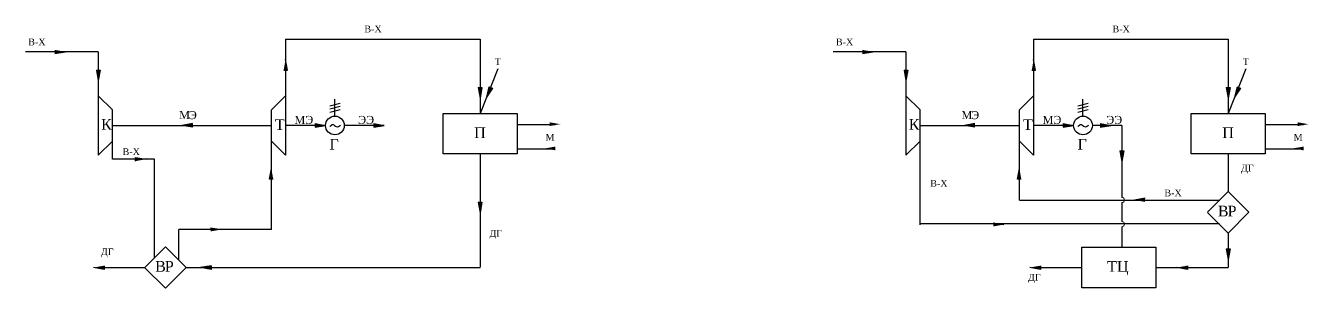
# Model space of a CAD drawing. Extents: x 1596 to 4332, y -1814 to 594.
# Drawn here: x 3659 to 4332, y -927 to -789 of the extents above; entities that cross this region are included whole.
import ezdxf

# ---------------------------------------------------------------- set-up
doc = ezdxf.new("R2010")
doc.units = 0
doc.header["$MEASUREMENT"] = 0
doc.layers.add('линии', color=7, linetype='Continuous', lineweight=30)
doc.layers.add('Оборудование', color=7, linetype='Continuous', lineweight=30)

msp = doc.modelspace()

# ---------------------------------------------------------------- hatches: boundary and pattern name
at = {"layer": 'линии'}
h = msp.add_hatch(color=256, dxfattribs=at)
h.dxf.hatch_style = 1
h.paths.add_polyline_path([(3674.04, -802.05), (3674.04, -803.99), (3679.55, -803.02)])
h = msp.add_hatch(color=256, dxfattribs=at)
h.dxf.hatch_style = 1
h.paths.add_polyline_path([(3795.11, -807.09), (3796.09, -812.61), (3794.14, -812.61)])
h = msp.add_hatch(color=256, dxfattribs=at)
h.dxf.hatch_style = 1
h.paths.add_polyline_path([(3795.11, -807.09), (3796.09, -812.61), (3794.14, -812.61)])
h = msp.add_hatch(color=256, dxfattribs=at)
h.dxf.hatch_style = 1
h.paths.add_polyline_path([(4097.76, -802.05), (4097.76, -803.99), (4103.27, -803.02)])
h = msp.add_hatch(color=256, dxfattribs=at)
h.dxf.hatch_style = 1
h.paths.add_polyline_path([(4187.59, -807.09), (4188.56, -812.61), (4186.62, -812.61)])
h = msp.add_hatch(color=256, dxfattribs=at)
h.dxf.hatch_style = 1
h.paths.add_polyline_path([(4187.59, -807.09), (4188.56, -812.61), (4186.62, -812.61)])
h = msp.add_hatch(color=256, dxfattribs=at)
h.dxf.hatch_style = 1
h.paths.add_polyline_path([(3696.88, -818.12), (3697.85, -812.61), (3695.91, -812.61)])
h = msp.add_hatch(color=256, dxfattribs=at)
h.dxf.hatch_style = 1
h.paths.add_polyline_path([(3696.88, -818.12), (3697.85, -812.61), (3695.91, -812.61)])
h = msp.add_hatch(color=256, dxfattribs=at)
h.dxf.hatch_style = 1
h.paths.add_polyline_path([(4120.6, -818.12), (4121.57, -812.61), (4119.62, -812.61)])
h = msp.add_hatch(color=256, dxfattribs=at)
h.dxf.hatch_style = 1
h.paths.add_polyline_path([(4120.6, -818.12), (4121.57, -812.61), (4119.62, -812.61)])
h = msp.add_hatch(color=256, dxfattribs=at)
h.dxf.hatch_style = 1
h.paths.add_polyline_path([(3897.17, -827.35), (3898.14, -821.84), (3896.2, -821.84)])
h = msp.add_hatch(color=256, dxfattribs=at)
h.dxf.hatch_style = 1
h.paths.add_polyline_path([(3897.17, -827.35), (3898.14, -821.84), (3896.2, -821.84)])
h = msp.add_hatch(color=256, dxfattribs=at)
h.dxf.hatch_style = 1
h.paths.add_polyline_path([(3900.5, -826.77), (3903.64, -822.13), (3901.86, -821.34)])
h = msp.add_hatch(color=256, dxfattribs=at)
h.dxf.hatch_style = 1
h.paths.add_polyline_path([(3900.5, -826.77), (3903.64, -822.13), (3901.86, -821.34)])
h = msp.add_hatch(color=256, dxfattribs=at)
h.dxf.hatch_style = 1
h.paths.add_polyline_path([(4289.65, -827.35), (4290.62, -821.84), (4288.68, -821.84)])
h = msp.add_hatch(color=256, dxfattribs=at)
h.dxf.hatch_style = 1
h.paths.add_polyline_path([(4289.65, -827.35), (4290.62, -821.84), (4288.68, -821.84)])
h = msp.add_hatch(color=256, dxfattribs=at)
h.dxf.hatch_style = 1
h.paths.add_polyline_path([(4292.98, -826.77), (4296.12, -822.13), (4294.34, -821.34)])
h = msp.add_hatch(color=256, dxfattribs=at)
h.dxf.hatch_style = 1
h.paths.add_polyline_path([(4292.98, -826.77), (4296.12, -822.13), (4294.34, -821.34)])
h = msp.add_hatch(color=256, dxfattribs=at)
h.dxf.hatch_style = 1
h.paths.add_polyline_path([(3746.33, -842.65), (3746.33, -840.7), (3740.82, -841.68)])
h = msp.add_hatch(color=256, dxfattribs=at)
h.dxf.hatch_style = 1
h.paths.add_polyline_path([(3810.6, -840.7), (3810.6, -842.65), (3816.11, -841.68)])
h = msp.add_hatch(color=256, dxfattribs=at)
h.dxf.hatch_style = 1
h.paths.add_polyline_path([(3841.4, -840.7), (3841.4, -842.65), (3846.91, -841.68)])
h = msp.add_hatch(color=256, dxfattribs=at)
h.dxf.hatch_style = 1
h.paths.add_polyline_path([(3939.24, -841), (3933.72, -840.03), (3933.72, -841.97)])
h = msp.add_hatch(color=256, dxfattribs=at)
h.dxf.hatch_style = 1
h.paths.add_polyline_path([(4156.78, -842.65), (4156.78, -840.7), (4151.26, -841.68)])
h = msp.add_hatch(color=256, dxfattribs=at)
h.dxf.hatch_style = 1
h.paths.add_polyline_path([(4203.07, -840.7), (4203.07, -842.65), (4208.59, -841.68)])
h = msp.add_hatch(color=256, dxfattribs=at)
h.dxf.hatch_style = 1
h.paths.add_polyline_path([(4222.49, -840.7), (4222.49, -842.65), (4228.01, -841.68)])
h = msp.add_hatch(color=256, dxfattribs=at)
h.dxf.hatch_style = 1
h.paths.add_polyline_path([(4331.72, -841), (4326.2, -840.03), (4326.2, -841.97)])
h = msp.add_hatch(color=256, dxfattribs=at)
h.dxf.hatch_style = 1
h.paths.add_polyline_path([(3931.18, -853.72), (3936.7, -852.75), (3936.7, -854.7)])
h = msp.add_hatch(color=256, dxfattribs=at)
h.dxf.hatch_style = 1
h.paths.add_polyline_path([(4323.66, -853.72), (4329.18, -852.75), (4329.18, -854.7)])
h = msp.add_hatch(color=256, dxfattribs=at)
h.dxf.hatch_style = 1
h.paths.add_polyline_path([(3721.95, -859.38), (3716.44, -858.41), (3716.44, -860.35)])
h = msp.add_hatch(color=256, dxfattribs=at)
h.dxf.hatch_style = 1
h.paths.add_polyline_path([(4233.87, -860.55), (4234.85, -855.04), (4232.9, -855.04)])
h = msp.add_hatch(color=256, dxfattribs=at)
h.dxf.hatch_style = 1
h.paths.add_polyline_path([(4233.87, -860.55), (4234.85, -855.04), (4232.9, -855.04)])
h = msp.add_hatch(color=256, dxfattribs=at)
h.dxf.hatch_style = 1
h.paths.add_polyline_path([(3787.69, -864.37), (3786.71, -869.89), (3788.66, -869.89)])
h = msp.add_hatch(color=256, dxfattribs=at)
h.dxf.hatch_style = 1
h.paths.add_polyline_path([(4180.16, -864.37), (4179.19, -869.89), (4181.13, -869.89)])
h = msp.add_hatch(color=256, dxfattribs=at)
h.dxf.hatch_style = 1
h.paths.add_polyline_path([(4240.52, -880.78), (4246.03, -879.81), (4246.03, -881.75)])
h = msp.add_hatch(color=256, dxfattribs=at)
h.dxf.hatch_style = 1
h.paths.add_polyline_path([(3897.17, -887.43), (3898.14, -881.91), (3896.2, -881.91)])
h = msp.add_hatch(color=256, dxfattribs=at)
h.dxf.hatch_style = 1
h.paths.add_polyline_path([(3897.17, -887.43), (3898.14, -881.91), (3896.2, -881.91)])
h = msp.add_hatch(color=256, dxfattribs=at)
h.dxf.hatch_style = 1
h.paths.add_polyline_path([(4171.94, -893.63), (4166.43, -892.66), (4166.43, -894.61)])
h = msp.add_hatch(color=256, dxfattribs=at)
h.dxf.hatch_style = 1
h.paths.add_polyline_path([(3761.29, -896.27), (3755.78, -895.3), (3755.78, -897.24)])
h = msp.add_hatch(color=256, dxfattribs=at)
h.dxf.hatch_style = 1
h.paths.add_polyline_path([(4289.65, -911.91), (4290.62, -906.39), (4288.68, -906.39)])
h = msp.add_hatch(color=256, dxfattribs=at)
h.dxf.hatch_style = 1
h.paths.add_polyline_path([(4289.65, -911.91), (4290.62, -906.39), (4288.68, -906.39)])
h = msp.add_hatch(color=256, dxfattribs=at)
h.dxf.hatch_style = 1
h.paths.add_polyline_path([(3694.42, -916.17), (3699.93, -917.14), (3699.93, -915.2)])
h = msp.add_hatch(color=256, dxfattribs=at)
h.dxf.hatch_style = 1
h.paths.add_polyline_path([(3750.52, -916.17), (3756.04, -917.14), (3756.04, -915.2)])
h = msp.add_hatch(color=256, dxfattribs=at)
h.dxf.hatch_style = 1
h.paths.add_polyline_path([(4185.65, -916.17), (4191.16, -917.14), (4191.16, -915.2)])
h = msp.add_hatch(color=256, dxfattribs=at)
h.dxf.hatch_style = 1
h.paths.add_polyline_path([(4262.72, -916.17), (4268.23, -917.14), (4268.23, -915.2)])

# ---------------------------------------------------------------- linework, layer by layer
for p, q in [((3795.11, -796.47), (3795.11, -826.09)), ((3795.11, -796.47), (3897.17, -796.47)), ((3897.17, -796.47), (3897.17, -835.32)), ((4187.59, -796.47), (4187.59, -826.09)), ((4187.59, -796.47), (4289.65, -796.47)), ((4289.65, -796.47), (4289.65, -835.32)), ((3696.88, -803.02), (3658.77, -803.02)), ((3674.04, -803.99), (3679.55, -803.02)), ((3696.88, -803.02), (3696.88, -826.09)), ((3796.09, -812.61), (3795.11, -807.09)), ((3796.09, -812.61), (3795.11, -807.09)), ((4120.6, -803.02), (4082.49, -803.02)), ((4097.76, -803.99), (4103.27, -803.02)), ((4120.6, -803.02), (4120.59, -826.09)), ((4188.56, -812.61), (4187.59, -807.09)), ((4188.56, -812.61), (4187.59, -807.09)), ((3695.91, -812.61), (3696.88, -818.12)), ((3695.91, -812.61), (3697.85, -812.61)), ((3695.91, -812.61), (3696.88, -818.12)), ((3695.91, -812.61), (3697.85, -812.61)), ((3697.85, -812.61), (3696.88, -818.12)), ((3697.85, -812.61), (3696.88, -818.12)), ((3794.14, -812.61), (3796.09, -812.61)), ((3794.14, -812.61), (3796.09, -812.61)), ((3906.42, -812.05), (3897.17, -835.32)), ((4119.62, -812.61), (4120.6, -818.12)), ((4119.62, -812.61), (4121.57, -812.61)), ((4119.62, -812.61), (4120.6, -818.12)), ((4119.62, -812.61), (4121.57, -812.61)), ((4121.57, -812.61), (4120.6, -818.12)), ((4121.57, -812.61), (4120.6, -818.12)), ((4186.62, -812.61), (4188.56, -812.61)), ((4186.62, -812.61), (4188.56, -812.61)), ((4298.9, -812.05), (4289.65, -835.32)), ((3704.31, -833.52), (3696.88, -826.09)), ((3696.88, -826.09), (3696.88, -857.26)), ((3787.69, -833.52), (3795.11, -826.09)), ((3795.11, -826.09), (3795.11, -857.26)), ((3896.2, -821.84), (3897.17, -827.35)), ((3896.2, -821.84), (3898.14, -821.84)), ((3896.2, -821.84), (3897.17, -827.35)), ((3896.2, -821.84), (3898.14, -821.84)), ((3898.14, -821.84), (3897.17, -827.35)), ((3898.14, -821.84), (3897.17, -827.35)), ((3901.86, -821.34), (3900.5, -826.77)), ((3901.86, -821.34), (3900.5, -826.77)), ((3903.64, -822.13), (3900.5, -826.77)), ((3903.64, -822.13), (3900.5, -826.77)), ((3901.86, -821.34), (3903.64, -822.13)), ((3901.86, -821.34), (3903.64, -822.13)), ((4128.02, -833.52), (4120.59, -826.09)), ((4120.59, -826.09), (4120.59, -857.26)), ((4180.16, -833.52), (4187.59, -826.09)), ((4187.59, -826.09), (4187.59, -857.26)), ((4288.68, -821.84), (4289.65, -827.35)), ((4288.68, -821.84), (4290.62, -821.84)), ((4288.68, -821.84), (4289.65, -827.35)), ((4288.68, -821.84), (4290.62, -821.84)), ((4290.62, -821.84), (4289.65, -827.35)), ((4290.62, -821.84), (4289.65, -827.35)), ((4294.34, -821.34), (4292.98, -826.77)), ((4294.34, -821.34), (4292.98, -826.77)), ((4296.12, -822.13), (4292.98, -826.77)), ((4296.12, -822.13), (4292.98, -826.77)), ((4294.34, -821.34), (4296.12, -822.13)), ((4294.34, -821.34), (4296.12, -822.13)), ((3704.31, -849.83), (3704.31, -833.52)), ((3787.69, -849.83), (3787.69, -833.52)), ((3818.27, -831.41), (3823.76, -829.94)), ((3818.27, -833.03), (3823.76, -831.56)), ((3818.27, -834.74), (3823.76, -833.27)), ((3821.01, -836.78), (3821.01, -827.8)), ((4128.02, -849.83), (4128.02, -833.52)), ((4180.16, -849.83), (4180.16, -833.52)), ((4210.74, -831.41), (4216.23, -829.94)), ((4210.74, -833.03), (4216.23, -831.56)), ((4210.74, -834.74), (4216.23, -833.27)), ((4213.49, -836.78), (4213.49, -827.8)), ((3746.33, -840.7), (3740.82, -841.68)), ((3746.33, -842.65), (3746.33, -840.7)), ((3810.6, -840.7), (3816.11, -841.68)), ((3810.6, -840.7), (3810.6, -842.65)), ((3841.4, -840.7), (3846.91, -841.68)), ((3841.4, -840.7), (3841.4, -842.65)), ((3916.55, -841.14), (3936.63, -841.14)), ((4156.78, -840.7), (4151.26, -841.68)), ((4203.07, -840.7), (4208.59, -841.68)), ((4203.07, -840.7), (4203.07, -842.65)), ((4222.49, -840.7), (4228.01, -841.68)), ((4309.03, -841.14), (4329.11, -841.14)), ((3704.31, -841.68), (3787.69, -841.68)), ((3746.33, -842.65), (3740.82, -841.68)), ((3816.11, -841.68), (3795.11, -841.68)), ((3810.6, -842.65), (3816.11, -841.68)), ((3846.91, -841.68), (3825.91, -841.68)), ((3841.4, -842.65), (3846.91, -841.68)), ((4128.02, -841.68), (4180.16, -841.68)), ((4156.78, -842.65), (4151.26, -841.68)), ((4208.59, -841.68), (4187.59, -841.68)), ((4203.07, -842.65), (4208.59, -841.68)), ((4233.87, -841.68), (4218.39, -841.68)), ((4222.49, -842.65), (4228.01, -841.68)), ((4233.87, -841.68), (4233.87, -879.42)), ((3704.31, -849.83), (3696.88, -857.26)), ((3704.31, -859.38), (3704.31, -849.83)), ((3787.69, -859.38), (3787.69, -849.83)), ((3787.69, -849.83), (3795.11, -857.26)), ((3916.55, -853.86), (3936.32, -853.86)), ((4128.02, -849.83), (4120.59, -857.26)), ((4128.02, -893.77), (4128.02, -849.83)), ((4180.16, -859.38), (4180.16, -849.83)), ((4180.16, -849.83), (4187.59, -857.26)), ((4309.03, -853.86), (4328.8, -853.86)), ((3726.4, -859.38), (3704.31, -859.38)), ((3716.44, -858.41), (3721.95, -859.38)), ((3716.44, -860.35), (3716.44, -858.41)), ((3726.4, -911.09), (3726.4, -859.38)), ((3787.69, -896.27), (3787.69, -859.38)), ((3897.17, -856.55), (3897.17, -915.92)), ((4180.16, -880.78), (4180.16, -859.38)), ((4232.9, -855.04), (4233.87, -860.55)), ((4232.9, -855.04), (4234.85, -855.04)), ((4232.9, -855.04), (4233.87, -860.55)), ((4232.9, -855.04), (4234.85, -855.04)), ((4234.85, -855.04), (4233.87, -860.55)), ((4234.85, -855.04), (4233.87, -860.55)), ((4289.65, -856.55), (4289.65, -876.33)), ((3786.71, -869.89), (3787.69, -864.37)), ((4179.19, -869.89), (4180.16, -864.37)), ((3788.66, -869.89), (3786.71, -869.89)), ((4181.13, -869.89), (4179.19, -869.89)), ((4180.16, -880.78), (4285.22, -880.78)), ((4246.03, -879.81), (4240.52, -880.78)), ((4289.65, -876.33), (4300.52, -887.16)), ((3896.2, -881.91), (3897.17, -887.43)), ((3896.2, -881.91), (3898.14, -881.91)), ((3896.2, -881.91), (3897.17, -887.43)), ((3896.2, -881.91), (3898.14, -881.91)), ((3898.14, -881.91), (3897.17, -887.43)), ((3898.14, -881.91), (3897.17, -887.43)), ((4233.87, -882.14), (4233.87, -892.05)), ((4289.65, -898.08), (4278.78, -887.25)), ((4300.52, -887.16), (4289.65, -898.08)), ((4285.07, -893.3), (4128.02, -893.3)), ((4166.43, -892.66), (4171.94, -893.63)), ((4233.87, -894.77), (4233.87, -905.56)), ((3739.17, -912.35), (3739.17, -896.27)), ((3787.69, -896.27), (3739.17, -896.27)), ((3755.78, -895.3), (3761.29, -896.27)), ((4289.65, -898.08), (4289.65, -916.17)), ((3732.13, -905.34), (3743, -916.17)), ((4288.68, -906.39), (4289.65, -911.91)), ((4288.68, -906.39), (4290.62, -906.39)), ((4288.68, -906.39), (4289.65, -911.91)), ((4288.68, -906.39), (4290.62, -906.39)), ((4290.62, -906.39), (4289.65, -911.91)), ((4290.62, -906.39), (4289.65, -911.91)), ((3699.93, -915.2), (3699.93, -917.14)), ((3756.04, -915.2), (3750.52, -916.17)), ((3756.04, -915.2), (3756.04, -917.14)), ((4191.16, -915.2), (4191.16, -917.14)), ((4268.23, -915.2), (4268.23, -917.14)), ((3699.93, -917.14), (3694.42, -916.17)), ((3697.11, -916.17), (3721.35, -916.17)), ((3732.13, -927.08), (3721.26, -916.26)), ((3743, -916.17), (3732.13, -927.08)), ((3743, -916.17), (3897.17, -916.17)), ((3756.04, -917.14), (3750.52, -916.17)), ((4191.16, -917.14), (4185.65, -916.17)), ((4188.34, -916.17), (4212.58, -916.17)), ((4251.62, -916.17), (4289.65, -916.17)), ((4268.23, -917.14), (4262.72, -916.17))]:
    msp.add_line(p, q, dxfattribs=at)
for points in [[(3877.79, -835.32), (3916.55, -835.32), (3916.55, -856.55), (3877.79, -856.55)], [(4270.26, -835.32), (4309.03, -835.32), (4309.03, -856.55), (4270.26, -856.55)], [(4212.85, -905.56), (4251.62, -905.56), (4251.62, -926.78), (4212.85, -926.78)]]:
    msp.add_lwpolyline(points, close=True, dxfattribs=at)
at = {"layer": 'линии', "linetype": 'Continuous', "lineweight": 0}
for centre in [(4233.87, -880.78), (4233.9, -893.41)]:
    msp.add_arc(centre, 1.36, 270, 89.99941, dxfattribs=at)
at = {"layer": 'линии'}
for points in [[(3818.28, -842.18), (3820.02, -841.2), (3821.74, -842.28), (3824.03, -841.47)], [(4210.75, -842.18), (4212.5, -841.2), (4214.22, -842.28), (4216.51, -841.47)]]:
    msp.add_spline(points, degree=3, dxfattribs=at)
at = {"layer": 'Оборудование'}
for p, q in [((4278.86, -887.16), (4289.65, -876.33)), ((3721.35, -916.17), (3732.13, -905.34))]:
    msp.add_line(p, q, dxfattribs=at)
for centre in [(3821.01, -841.68), (4213.49, -841.68)]:
    msp.add_circle(centre, 4.9, dxfattribs=at)

# ---------------------------------------------------------------- texts
at = {"layer": 'линии', "attachment_point": 1}
for s, insert, char_height in [('{\\fTimes New Roman|b0|i0|c204|p23;В-Х}', (3836.48, -789.34), 3.5), ('{\\fTimes New Roman|b0|i0|c204|p23;В-Х}', (4228.96, -789.34), 3.5), ('{\\fTimes New Roman|b0|i0|c204|p23;В-Х}', (3660.14, -796.14), 3.5), ('{\\fTimes New Roman|b0|i0|c204|p23;В-Х}', (4083.85, -796.14), 3.5), ('{\\fTimes New Roman|b0|i0|c204|p23;Т}', (3904.84, -806.43), 3.5), ('{\\fTimes New Roman|b0|i0|c204|p23;Т}', (4297.32, -806.43), 3.5), ('{\\fTimes New Roman|b0|i0|c204|p23;\\T0.9;МЭ}', (3739.3, -834.15), 4.2), ('{\\fTimes New Roman|b0|i0|c204|p23;\\T0.9;МЭ}', (4149.75, -834.15), 4.2), ('{\\fTimes New Roman|b0|i0|c204|p23;К}', (3698.34, -838.29), 5.6), ('{\\fTimes New Roman|b0|i0|c204|p23;Т}', (3789.52, -838.42), 5.6), ('{\\fTimes New Roman|b0|i0|c204|p23;МЭ}', (3799.82, -836.66), 4.2), ('{\\fTimes New Roman|b0|i0|c204|p23;ЭЭ}', (3833.18, -836.66), 4.2), ('{\\fTimes New Roman|b0|i0|c204|p23;К}', (4122.06, -838.29), 5.6), ('{\\fTimes New Roman|b0|i0|c204|p23;Т}', (4182, -838.42), 5.6), ('{\\fTimes New Roman|b0|i0|c204|p23;МЭ}', (4192.3, -836.66), 4.2), ('{\\fTimes New Roman|b0|i0|c204|p23;ЭЭ}', (4225.66, -836.66), 4.2), ('{\\fTimes New Roman|b0|i0|c204|p23;П}', (3894.07, -842.7), 5.6), ('{\\fTimes New Roman|b0|i0|c204|p23;М}', (3931.53, -846.08), 3.5), ('{\\fTimes New Roman|b0|i0|c204|p23;П}', (4286.55, -842.7), 5.6), ('{\\fTimes New Roman|b0|i0|c204|p23;М}', (4324.01, -846.08), 3.5), ('{\\fTimes New Roman|b0|i0|c204|p23;В-Х}', (3709.62, -853.71), 3.5), ('{\\fTimes New Roman|b0|i0|c204|p23;Г}', (3818.15, -848.7), 5.6), ('{\\fTimes New Roman|b0|i0|c204|p23;Г}', (4210.62, -848.7), 5.6), ('{\\fTimes New Roman|b0|i0|c204|p23;ДГ}', (4296.36, -862.24), 3.5), ('{\\fTimes New Roman|b0|i0|c204|p23;В-Х}', (4133.34, -870.27), 3.5), ('{\\fTimes New Roman|b0|i0|c204|p23;В-Х}', (4256.2, -875.31), 3.5), ('{\\fTimes New Roman|b0|i0|c204|p23;\\T0.9;ВР}', (4284.23, -883.75), 5.6), ('{\\fTimes New Roman|b0|i0|c204|p23;ДГ}', (3902.09, -896.44), 3.5), ('{\\fTimes New Roman|b0|i0|c204|p23;ДГ}', (3698.24, -906.19), 3.5), ('{\\fTimes New Roman|b0|i0|c204|p23;\\T0.9;ВР}', (3726.71, -912.76), 5.6), ('{\\fTimes New Roman|b0|i0|c204|p23;ТЦ}', (4226.14, -912.82), 5.6), ('{\\fTimes New Roman|b0|i0|c204|p23;ДГ}', (4184.65, -919.49), 3.5)]:
    msp.add_mtext_dynamic_manual_height_columns(s, width=32.2158, gutter_width=32.59, heights=[0], dxfattribs=dict(at, insert=insert, char_height=char_height))

doc.saveas('drawing.dxf')
